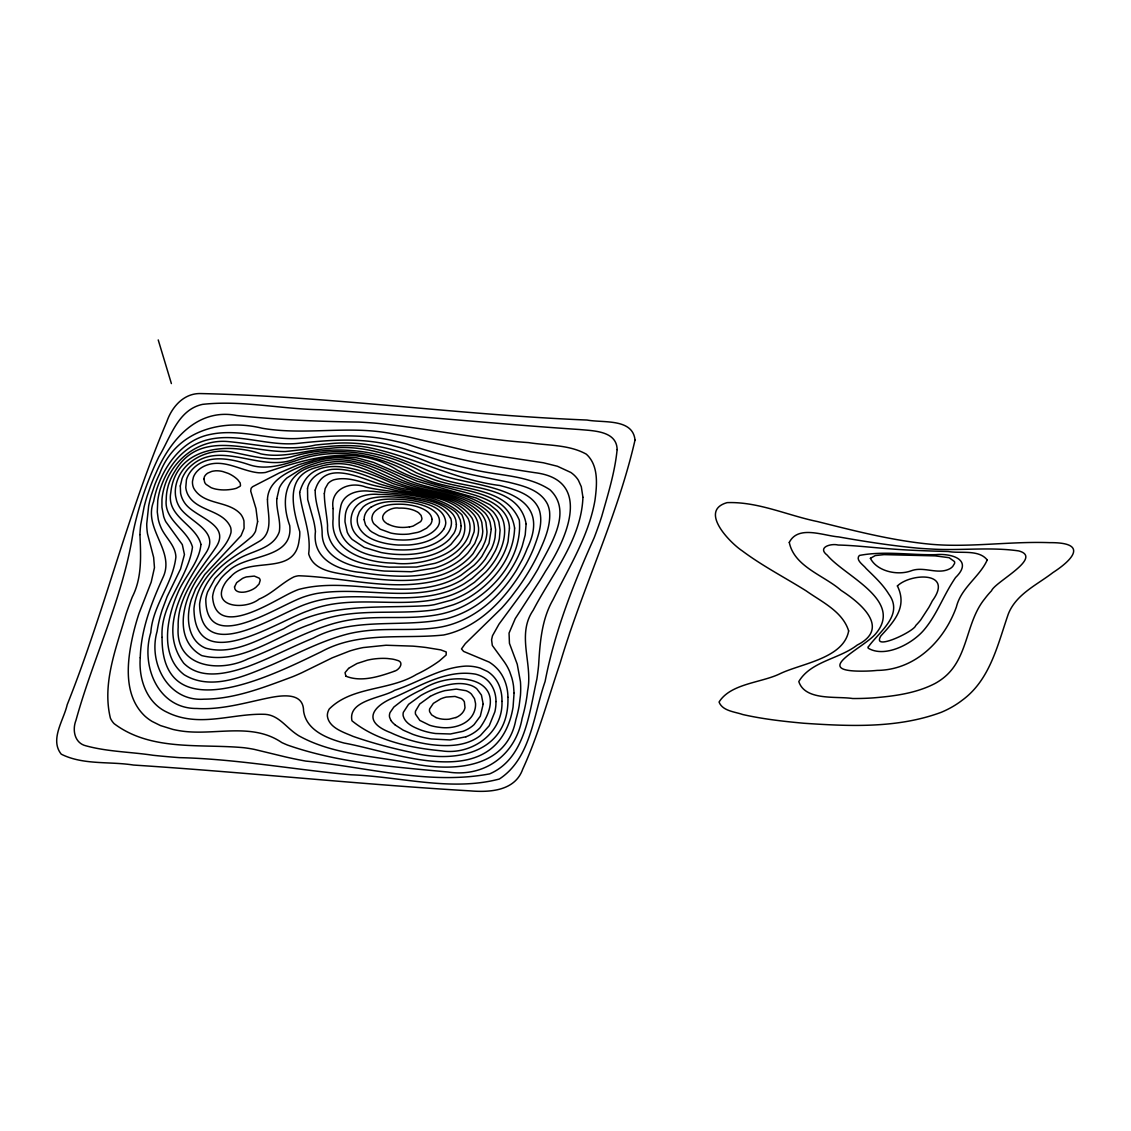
<?xml version="1.0" encoding="UTF-8"?>
<svg xmlns="http://www.w3.org/2000/svg" width="1131" height="1131" viewBox="0 0 1131 1131"><rect width="100%" height="100%" fill="white"/><g stroke="black" fill="none" stroke-linecap="round" stroke-linejoin="round"><path stroke-width="1.5" d="M443.649 529.294C436.693 539.459 423.856 543.262 412.193 544.675A60.607 43.826 -16.8 0 1 408.206 545.015L398.352 545.043A77.007 55.673 -16.8 0 1 386.095 543.502C375.124 541.226 362.174 536.561 358.032 525.053A31.173 22.535 -16.8 0 1 357.269 520.868A28.77 20.796 -16.8 0 1 357.552 516.881L359.361 511.848L362.938 507.197A18.124 13.105 -16.8 0 1 365.963 504.808C376.863 498.262 390.28 498.813 402.509 499.45A111.022 80.259 -16.8 0 1 412.645 500.68C425.171 503.111 444.723 507.027 445.784 522.819A20.429 14.774 -16.8 0 1 443.649 529.294M348.574 668.407L345.04 672.634L345.86 676.112M230.399 577.079C248.933 555.024 294.724 577.291 299.093 540.392A60.466 43.713 -16.8 0 0 299.757 531.655C292.491 507.565 283.994 474.681 318.221 467.046A47.926 34.651 -16.8 0 1 331.892 464.035C356.477 461.109 377.443 476.264 399.71 483.729C426.712 493.936 460.43 491.971 481.594 513.983A47.983 34.679 -16.8 0 1 485.962 522.494L487.009 531.966A56.564 40.9 -16.8 0 1 485.001 541.777L482.23 547.941L476.292 556.537A65.754 47.544 -16.8 0 1 468.517 564.426L459.2 571.268A60.508 43.756 -16.8 0 1 444.935 578.28C397.052 593.521 347.358 577.347 298.768 575.764A14.406 10.419 -16.8 0 0 293.848 576.923C281.577 583.073 272.048 593.761 259.183 599.048C244.932 610.556 209.306 607.375 225.507 582.507A30.919 22.351 -16.8 0 1 230.399 577.079M349.027 668.053L357.014 663.515L367.349 660.179A52.577 38.016 -16.8 0 1 372.537 659.175A51.347 37.125 -16.8 0 1 375.874 658.751A53.581 38.737 -16.8 0 1 387.184 658.482L392.075 659.048A28.317 20.471 -16.8 0 1 396.5 660.122C405.336 661.791 399.003 670.33 394.125 671.291M371.293 507.084C380.822 501.09 392.726 501.061 403.583 501.655A85.108 61.526 -16.8 0 1 412.688 502.814L416.83 503.648A65.98 47.7 -16.8 0 1 423.036 505.401C430.459 507.89 440.058 512.951 439.478 522.084A16.527 11.946 -16.8 0 1 437.612 527.004C431.505 535.401 420.633 538.413 410.779 539.628A54.853 39.656 -16.8 0 1 402.565 540.024L398.112 539.869A64.594 46.71 -16.8 0 1 389.262 538.724L378.998 535.769L372.141 532.135A36.814 26.621 -16.8 0 1 369.766 530.283L365.567 525.053L364.097 519.695M430.218 696.385L419.7 704.019L415.515 711.145A14.18 10.25 -16.8 0 0 415.501 714.142L419.841 720.433L429.653 725.254A49.976 36.135 -16.8 0 0 439.139 727.261C453.234 729.495 471.881 724.391 475.176 708.416A32.643 23.595 -16.8 0 0 475.529 703.355L474.497 698.689L471.401 694.052A21.376 15.452 -16.8 0 0 466.029 690.688L456.373 689.09L444.879 690.645A47.191 34.114 -16.8 0 0 430.232 696.399M393.857 671.432C379.012 676.621 361.256 682.361 346.029 676.239M455.864 717.506L449.148 719.189A24.811 17.94 -16.8 0 1 436.071 717.535M465.915 736.79L450.011 739.943L431.321 738.967A98.369 71.112 -16.8 0 1 412.843 734.344L403.286 730.202L395.242 724.999M409.479 526.933L410.977 526.622A20.273 14.661 -16.8 0 0 413.225 526.014L420.534 521.688A7.988 5.768 -16.8 0 0 421.326 520.529A7.747 5.598 -16.8 0 0 421.934 518.465L421.085 515.383L418.753 512.88A20.655 14.929 -16.8 0 0 417.042 511.749L414.512 510.519A34.75 25.122 -16.8 0 0 398.946 508.13C390.662 506.419 375.577 515.906 386.434 523.229A24.09 17.417 -16.8 0 0 388.583 524.473M436.029 717.577L431.646 714.891L429.681 711.795A10.306 7.45 -16.8 0 1 429.639 708.883L433.371 703.369L440.652 698.916A25.009 18.082 -16.8 0 1 446.293 697.064L455.015 696.427L461.335 698.562A14.434 10.433 -16.8 0 1 464.374 701.884L464.997 707.653A14.844 10.73 -16.8 0 1 455.92 717.605M390.817 720.277L389.559 717.139A14.081 10.179 -16.8 0 1 390.011 712.629L393.842 707.059L402.848 700.075A114.174 82.535 -16.8 0 1 408.503 696.597L410.68 695.353A132.087 95.499 -16.8 0 1 422.273 689.401C455.411 667.898 514.237 678.459 479.996 727.798A30.721 22.21 -16.8 0 1 465.915 736.804M450.364 518.139C443.522 504.313 426.231 501.542 412.532 498.87A146.86 106.173 -16.8 0 0 396.048 497.117C379.705 495.859 354.653 496.481 351.274 517.051A40.165 29.038 -16.8 0 0 351.006 522.07A40.631 29.378 -16.8 0 0 351.571 525.816A39.458 28.529 -16.8 0 0 354.455 532.447C361.326 542.343 373.64 546.174 384.908 548.351A90.155 65.174 -16.8 0 0 396.585 549.765C412.758 550.641 430.459 548.592 443.38 537.946A26.183 18.93 -16.8 0 0 450.647 518.04M158.227 339.936L171.389 383.565M409.479 526.862A30.834 22.295 -16.8 0 1 388.668 524.374M364.253 519.666A18.464 13.346 -16.8 0 1 371.138 506.971M395.285 724.971A34.948 25.264 -16.8 0 1 390.746 720.306M140.244 657.775C138.576 679.109 146.648 703.015 167.388 712.389A72.228 52.224 -16.8 0 0 180.819 717.294C208.882 724.321 237.1 713.166 265.262 714.34C277.929 715.188 285.45 726.229 294.894 733.1A98.114 70.928 -16.8 0 0 298.683 735.701C333.489 755.14 375.096 755.847 413.409 763.75C453.206 771.752 506.73 768.642 515.835 719.768A192.129 138.901 -16.8 0 0 519.143 705.871L520.444 695.466A167.713 121.243 -16.8 0 0 520.444 681.739L517.235 664.194L509.445 643.341L509.049 633.091L515.269 618.572L539.445 581.277A585.123 423.022 -16.8 0 0 545.609 571.098C566.263 539.784 593.747 479.77 534.765 472.659C491.561 466.142 448.512 458.408 407.075 444.087A255.988 185.074 -16.8 0 0 394.705 441.062C364.253 433.724 332.726 435.619 301.821 438.22C274.14 440.864 247.124 430.515 219.456 433.032A57.299 41.423 -16.8 0 0 210.748 434.332C182.953 439.507 164.476 464.77 156.389 490.303A150.296 108.661 -16.8 0 0 153.632 501.401C142.845 528.827 175.489 550.868 163.034 577.361C151.497 602.823 140.979 629.444 140.244 657.775M267.467 499.28C267.383 513.601 274.48 533.069 258.419 541.848C235.912 554.869 210.38 568.723 201.587 594.963A77.092 55.744 -16.8 0 0 199.593 604.067C200.441 667.516 277.929 613.101 307.151 603.756C353.508 587.314 404.219 607.404 450.378 590.467A67.167 48.562 -16.8 0 0 463.964 583.907L472.235 578.337L482.739 568.851A83.68 60.494 -16.8 0 0 491.151 558.191L495.307 550.825A75.48 54.571 -16.8 0 0 499.379 538.469L500.086 530.128L498.898 522.154A49.623 35.881 -16.8 0 0 492.89 511.509C468.8 490.006 433.64 491.943 405.294 479.12C377.98 465.732 347.486 451.283 316.51 461.137A83.694 60.508 -16.8 0 0 304.465 464.912C289.055 471.245 268.316 479.912 267.467 499.28M514.068 693.049L513.064 707.059A148.712 107.516 -16.8 0 1 510.731 717.549C488.578 791.615 396.741 752.638 344.121 743.053C327.509 738.571 306.289 730.485 303.575 710.989C303.504 689.585 276.218 696.286 262.533 699.198C240.974 703.963 219.188 709.858 196.893 708.487C157.845 708.883 140.612 665.523 150.805 632.597C152.657 605.255 172.986 583.596 175.899 556.933C175.404 544.803 164.532 537.055 160.475 526.283A78.845 57.002 -16.8 0 1 158.269 519.299L157.28 512.004L157.76 500.595A118.755 85.857 -16.8 0 1 160.263 489.073C165.692 471.966 176.266 455.864 191.761 446.363A43.43 31.399 -16.8 0 1 205.856 440.27C237.1 431.547 268.386 447.268 299.885 443.14C331.086 439.846 363.108 437.457 393.744 445.939A236.563 171.035 -16.8 0 1 405.35 449.148L447.819 463.13A319.861 231.247 -16.8 0 0 470.878 468.997C497.075 475.967 526.65 474.44 549.977 489.78C573.601 512.06 549.228 546.358 538.045 568.879A362.457 262.053 -16.8 0 1 529.167 583.243L498.997 624.142L492.494 635.735L491.575 639.807L492.31 645.448L503.931 661.381A103.218 74.618 -16.8 0 1 507.282 666.682A94.764 68.51 -16.8 0 1 509.827 672.012L511.749 677.568A113.086 81.757 -16.8 0 1 513.545 686.22L514.068 693.049M582.932 497.315C581.292 539.741 552.041 573.983 533.196 610.231C516.203 634.873 533.125 663.954 527.597 690.9A251.223 181.624 -16.8 0 1 525.491 704.627A263.155 190.248 -16.8 0 1 522.112 718.411C515.708 754.547 484.676 777.817 447.918 772.006C394.154 766.931 338.862 763.015 287.571 745.089A194.15 140.357 -16.8 0 1 281.831 742.586C252.227 722.285 215.936 735.447 182.982 731.234A98.397 71.14 -16.8 0 1 172.93 729.424L160.475 725.565L152.077 721.408A66.234 47.884 -16.8 0 1 145.065 716.248C122.94 695.452 126.997 661.253 133.076 634.519A377.273 272.755 -16.8 0 1 139.042 613.355L151.201 582.097L154.466 567.649L153.646 557.385L147.525 533.86A114.5 82.789 -16.8 0 1 146.733 523.851L148.656 505.939A199.791 144.443 -16.8 0 1 151.3 495.109L154.876 484.577A194.221 140.414 -16.8 0 1 159.627 473.705C175.559 431.137 221.167 418.117 262.208 428.239C305.766 435.76 350.257 424.789 393.715 434.092A316.072 228.504 -16.8 0 1 410.426 437.372L470.948 451.792L543.417 462.777L557.413 466.255L570.858 472.475A43.331 31.329 -16.8 0 1 578.393 480.265L581.306 486.74L582.932 497.315M276.812 498.743C276.035 509.869 281.11 520.67 279.315 531.754C272.882 550.005 249.824 550.641 235.757 560.58A66.305 47.94 -16.8 0 0 226.059 567.38L214.961 578.662L207.637 591.866A62.926 45.494 -16.8 0 0 205.8 599.105C205.757 656.871 279.046 604.633 304.903 596.56A66.446 48.039 -16.8 0 1 316.878 593.478C360.902 586.155 407.019 601.862 449.813 585.844A65.089 47.064 -16.8 0 0 462.367 579.638L476.702 568.723A76.965 55.645 -16.8 0 0 485.227 559.124L491.42 548.874A68.228 49.326 -16.8 0 0 495.081 537.409L495.632 529.704L494.445 522.338A49.396 35.711 -16.8 0 0 489.002 512.428C464.756 489.893 428.522 492.522 399.554 479.176C373.796 466.269 344.361 453.107 315.309 463.413A68.708 49.679 -16.8 0 0 301.949 468.503L287.09 477.833A32.841 23.751 -16.8 0 0 279.272 488.055L276.812 498.743M299.658 492.536C301.666 513.121 311.492 532.574 308.664 553.837C314.22 573.233 339.554 572.639 355.756 576.541C384.017 580.288 413.564 583.667 441.26 574.986A58.049 41.974 -16.8 0 0 457.631 567.126A59.109 42.738 -16.8 0 0 466.057 560.82A60.918 44.038 -16.8 0 0 473.111 553.61L481.014 540.095A51.842 37.479 -16.8 0 0 482.781 531.16L481.82 522.522A46.767 33.803 -16.8 0 0 478.003 514.69C459.158 493.583 427.702 494.657 402.537 486.471A163.175 117.977 -16.8 0 1 392.627 483.432C364.733 470.383 311.237 449.007 299.658 492.536M509.459 528.135L508.045 541.593A94.622 68.411 -16.8 0 1 503.238 554.727C495.265 570.547 482.456 583.794 467.23 592.785A71.041 51.362 -16.8 0 1 451.523 600.109L434.318 604.689A91.314 66.022 -16.8 0 1 428.748 605.552C379.804 608.718 327.806 601.848 283.683 628.794C259.423 639.057 233.043 655.627 205.785 648.19A31.626 22.86 -16.8 0 1 200.357 645.236C189.867 637.615 187.35 623.45 188.82 611.305A105.805 76.498 -16.8 0 1 191.21 599.854L195.677 588.657L204.711 574.562L241.03 535.712L244.084 528.29L243.957 520.995A33.661 24.345 -16.8 0 0 240.804 514.308C228.533 500.241 203.877 505.557 193.882 488.493A26.776 19.354 -16.8 0 1 192.482 483.093A25.787 18.647 -16.8 0 1 192.524 481.099L193.443 477.056A21.107 15.254 -16.8 0 1 197.048 471.358L198.858 469.619A18.958 13.713 -16.8 0 1 205.276 465.703C223.415 458.069 240.705 470.977 258.462 472.772A28.925 20.909 -16.8 0 0 265.375 472.489C308.353 458.352 355.558 443.366 397.532 470.213C421.184 482.668 447.72 487.164 473.111 494.629C489.398 499.421 508.893 508.696 509.459 528.135M526.113 523.893L525.208 534.977L522.225 546.103A147.878 106.908 -16.8 0 1 517.758 557.145C505.543 582.281 484.874 603.94 458.776 614.628A73.359 53.044 -16.8 0 1 447.409 618.544C403.187 628.638 355.134 615.999 313.273 638.096C291.134 647.172 269.913 658.383 247.463 666.71C227.331 673.595 200.809 680.24 183.773 663.247C156.884 627.238 185.442 584.077 206.252 552.451C220.248 530.326 188.41 521.914 179.362 506.872A53.539 38.708 -16.8 0 1 176.592 500.665L175.602 496.212A57.61 41.649 -16.8 0 1 175.673 486.91C179.97 460.812 209.376 446.646 233.806 452.457C252.976 456.26 272.698 462.028 292.194 456.627C335.85 443.988 382.49 449.756 422.16 471.867A248.028 179.306 -16.8 0 0 433.583 476.024C463.286 489.949 518.776 483.347 526.113 523.893M203.891 478.95L204.711 482.456A15.509 11.211 -16.8 0 0 206.167 484.436L211.016 487.617A28.204 20.386 -16.8 0 0 216.601 489.256A35.824 25.9 -16.8 0 0 231.134 489.398A25.023 18.082 -16.8 0 0 236.407 488.267L239.97 486.344A3.054 2.205 -16.8 0 0 240.507 485.524L240.182 482.937L237.878 479.883A40.32 29.152 -16.8 0 0 235.022 477.381A44.363 32.078 -16.8 0 0 228.208 473.38L222.878 471.57A22.125 15.99 -16.8 0 0 215.526 470.807L213.292 471.104A12.78 9.232 -16.8 0 0 211.568 471.486L207.864 473.069A8.695 6.291 -16.8 0 0 205.39 475.232A8.836 6.39 -16.8 0 0 204.301 477.084L203.891 478.95M491.278 529.237L488.988 543.446L481.863 556.424A71.112 51.418 -16.8 0 1 473.988 565.302L460.769 575.439A62.94 45.509 -16.8 0 1 445.147 582.861C397.49 599.388 346.51 576.683 298.584 589.477A60.197 43.529 -16.8 0 0 292.137 592.206C272.529 601.24 215.639 640.075 212.571 596.786A48.845 35.315 -16.8 0 1 215.512 586.692L220.757 578.591A49.608 35.867 -16.8 0 1 228.519 571.056C246.12 553.511 293.523 560.043 289.734 525.604C280.53 500.072 284.447 472.871 315.082 465.675A57.073 41.267 -16.8 0 1 326.562 462.72L332.387 461.929A51.475 37.21 -16.8 0 1 342.792 461.759C364.168 462.904 382.32 475.26 401.915 482.386A161.987 117.115 -16.8 0 0 408.079 484.45C433.781 493.512 464.997 492.862 485.256 513.234A48.859 35.315 -16.8 0 1 490.147 522.437L491.278 529.237M495.986 701.545L495.901 704.839A77.205 55.815 -16.8 0 1 494.869 711.809L489.228 725.734L480.421 735.518A33.294 24.076 -16.8 0 1 472.249 740.508C459.398 746.432 444.737 746.276 430.982 744.594A120.989 87.469 -16.8 0 1 424.733 743.618A136.172 98.454 -16.8 0 1 400.685 736.931L395.072 734.655A179.645 129.881 -16.8 0 1 390.69 732.676C361.425 721.578 372.226 705.97 395.27 696.936C420.591 685.796 446.901 669.128 475.656 674.175A33.266 24.048 -16.8 0 1 482.103 676.592C491.335 681.145 496.071 691.606 495.986 701.545M162.058 637.403C161.507 732.492 275.427 673.751 321.289 651.739C359.234 630.942 402.721 639.298 443.635 635C480.618 627.182 507.762 596.164 525.858 564.666A219.075 158.382 -16.8 0 0 533.634 548.394C538.172 536.235 543.53 522.352 539.091 509.388C532.687 493.936 514.633 489.511 500.015 485.538C453.602 479.7 412.391 456.104 366.967 447.212C339.611 442.645 312.297 448.908 285.125 451.552C247.576 451.566 200.031 428.833 175.036 471.062A76.031 54.967 -16.8 0 0 168.194 485.863L167.36 489.2A80.937 58.515 -16.8 0 0 166.257 499.238C163.656 520.599 187.435 529.124 192.482 547.051C188.198 578.62 160.121 603.502 162.058 637.403M139.947 534.595C140.809 555.689 142.237 577.573 132.242 597.041A632.413 457.207 -16.8 0 0 126.05 614.062C116.451 647.427 101.832 683.209 110.414 718.185A34.425 24.896 -16.8 0 0 114.118 723.656C151.144 751.55 200.441 743.633 243.872 747.718A118.868 85.942 -16.8 0 1 254.475 749.429L285.054 756.823A418.074 302.26 -16.8 0 0 305.766 761.092C366.444 766.931 428.833 785.366 489.666 773.873C525.392 758.533 529.294 712.219 536.872 679.095A534.482 386.406 -16.8 0 0 538.61 665.311C539.996 642.846 541.523 619.661 553.031 599.656C568.851 567.409 588.7 536.25 594.963 500.326C596.998 485.086 598.907 465.52 586.31 454.167C568.893 444.441 547.715 445.699 528.488 442.603C477.452 439.125 427.32 428.31 376.467 423.277A422.457 305.427 -16.8 0 0 358.767 422.075C317.995 421.495 277.307 419.799 236.747 415.515C197.586 407.768 170.428 440.044 156.446 472.037A282.425 204.188 -16.8 0 0 150.564 486.033L147.03 496.339A291.049 210.408 -16.8 0 0 144.089 506.928L140.753 524.53A188.368 136.187 -16.8 0 0 139.947 534.595M200.95 544.463C199.127 563.139 184.042 577.022 177.369 593.987C166.625 618.699 159.542 655.839 184.183 674.755C211.568 691.352 244.862 676.013 271.454 664.986C296.916 654.001 321.572 640.556 348.617 633.784A101.96 73.713 -16.8 0 1 362.655 631.211C388.795 627.592 415.43 631.649 441.443 626.927C469.167 621.569 492.819 603.205 509.247 580.797A174.584 126.22 -16.8 0 0 516.584 569.911L522.48 559.251A179.009 129.415 -16.8 0 0 527.145 548.606C557.145 486.599 475.826 487.786 439.577 474.553A266.973 193.019 -16.8 0 1 428.027 470.581C396.939 456.853 363.744 443.776 329.022 448.498C306.275 449.898 283.782 458.62 260.879 453.87C226.186 441.924 175.333 447.593 170.809 492.55C166.116 516.98 196.144 524.544 200.95 544.463M507.932 697.36C509.572 753.26 454.973 764.047 410.864 752.271C391.326 748.086 371.929 742.968 353.042 736.366C343.499 732.195 328.923 727.869 327.368 716.079A19.199 13.883 -16.8 0 1 329.262 708.996C351.981 686.121 389.516 690.9 416.392 674.472A110.386 79.806 -16.8 0 0 426.133 669.425A116.295 84.076 -16.8 0 0 434.629 664.222L436.241 663.134A95.216 68.835 -16.8 0 0 439.478 660.857L446.151 654.99L446.222 651.965L440.765 649.887L425.906 647.469A282.453 204.202 -16.8 0 0 412.928 646.14L386.039 645.236L363.221 647.568A83.425 60.311 -16.8 0 0 349.564 651.06L332.189 657.846L302.09 672.606A165.211 119.448 -16.8 0 1 292.618 676.734C264.06 687.295 234.866 699.015 203.976 699.184C168.081 701.8 148.005 662.766 157.082 631.48A226.2 163.543 -16.8 0 1 162.086 610.118L167.148 596.574L180.564 568.95L184.438 554.558L182.317 544.605L165.734 521.617A71.239 51.503 -16.8 0 1 163.656 516.429L161.931 507.239L161.959 499.492A96.616 69.853 -16.8 0 1 164.122 487.772C171.643 460.303 198.42 439.097 227.402 441.514C256.709 444.073 285.931 451.891 315.393 445.077A266.718 192.821 -16.8 0 1 328.626 443.833C363.419 440.001 397.801 449.36 429.639 462.636C455.015 472.32 481.919 476.561 508.37 482.174C522.776 485.765 540.222 489.61 547.503 504.129A49.34 35.669 -16.8 0 1 549.595 511.82C550.755 526.41 544.421 540.222 538.582 553.215A287.981 208.203 -16.8 0 1 533.365 563.478A257.91 186.459 -16.8 0 1 528.431 572.088A274.07 198.137 -16.8 0 1 517.956 587.922L511.565 596.433A226.709 163.91 -16.8 0 1 501.599 608.195L465.279 643.666L461.49 648.925L463.597 651.414L489.143 662.087A58.091 42.003 -16.8 0 1 495.01 666.512C503.606 674.26 507.876 685.937 507.932 697.36M617.13 449.573C614.896 472.291 607.955 494.417 601.749 516.316A602.738 435.76 -16.8 0 1 594.185 537.72C573.403 584.077 554.699 631.409 545.1 681.484C533.592 714.396 531.075 758.336 499.322 779.033C450.986 791.813 400.049 776.545 351.048 774.792C293.763 769.66 237.072 758.943 179.433 757.643A736.055 532.15 -16.8 0 1 153.081 755.282C130.8 751.903 107.841 751.79 86.027 745.838C74.547 743.194 72.13 729.99 75.947 720.39C93.378 657.153 123.208 597.338 133.147 532.192A423.376 306.091 -16.8 0 1 135.409 522.07A492.395 355.982 -16.8 0 1 138.166 511.523A506.773 366.387 -16.8 0 1 142.379 497.612L143.524 494.162A482.753 349.012 -16.8 0 1 149.956 476.844A438.616 317.104 -16.8 0 1 158.906 456.684C170.357 437.909 177.821 409.592 202.605 404.361C241.582 400.035 280.799 409.054 319.847 409.719C406.481 414.625 492.791 423.743 579.355 429.511C593.125 430.854 616.791 430.713 617.13 449.573M333.108 508.54L333.051 510.972A301.51 217.986 -16.8 0 0 333.122 518.662C329.474 552.225 367.759 562.927 394.252 563.139C421.368 566.928 478.526 552.225 461.858 514.732C436.707 490.628 397.801 494.77 365.85 487.093C349.649 480.788 329.757 489.398 333.108 508.54M987.222 559.958C979.729 576.782 961.081 587.696 956.388 606.951C944.201 640.909 915.163 670.061 877.189 670.4A112.252 81.163 -16.8 0 1 863.844 671.135C809.216 671.899 863.434 648.303 875.634 633.841C904.164 600.405 844.8 576.315 827.27 555.208C816.836 547.305 831.031 543.177 838.099 545.029C854.838 545.411 871.478 547.489 888.16 548.691C908.136 550.359 928.169 550.938 948.202 551.504C960.53 553.752 978.711 549.129 987.222 559.958M324.328 493.611C324.385 504.327 326.845 514.874 327.566 525.547C326.096 552.069 353.763 563.563 375.959 565.557A161.125 116.493 -16.8 0 0 389.248 567.14L416.434 567.041L434.983 563.323A48.789 35.273 -16.8 0 0 444.144 559.661A49.411 35.725 -16.8 0 0 456.783 551.461C463.484 545.679 469.436 537.889 470.001 528.757A40.674 29.406 -16.8 0 0 468.22 518.691C451.99 493.173 415.883 496.311 389.969 488.96A314.998 227.727 -16.8 0 1 379.564 486.641C364.479 483.997 349.14 475.6 333.603 479.883A11.381 8.228 -16.8 0 0 328.061 483.517L325.191 488.55L324.328 493.611M432.042 519.355L432.028 520.218A12.441 8.991 -16.8 0 1 431.307 522.904A12.639 9.133 -16.8 0 1 430.317 524.6L426.585 528.191L420.633 531.33A27.017 19.538 -16.8 0 1 417.466 532.418L408.885 534.058A46.173 33.379 -16.8 0 1 398.465 534.157A51.192 37.012 -16.8 0 1 390.76 533.026L380.186 529.167L373.951 523.837A18.831 13.614 -16.8 0 1 371.901 517.842L372.396 515.552A13.204 9.557 -16.8 0 1 374.941 511.382C382.193 504.44 393.178 503.931 402.664 504.256A62.587 45.254 -16.8 0 1 408.687 504.85L412.221 505.458A53.129 38.412 -16.8 0 1 418.951 507.268C424.535 509.275 431.378 512.725 432.042 519.355M514.605 528.064C513.799 557.427 492.975 582.96 468.701 597.606A72.794 52.62 -16.8 0 1 453.347 604.774L442.136 608.195A83.213 60.155 -16.8 0 1 433.569 609.962C392.825 615.589 349.974 606.273 311.195 624.058C275.837 635.848 240.917 665.311 201.742 655.584C170.018 638.054 184.551 591.64 204.428 569.529C212.897 557.102 226.836 547.644 230.964 532.701A24.444 17.672 -16.8 0 0 230.568 527.23C222.793 509.402 196.865 511.749 187.902 494.671A38.284 27.681 -16.8 0 1 185.781 487.503L186.431 479.813A31.767 22.959 -16.8 0 1 190.969 471.09C205.036 453.305 230.441 458.366 249.117 464.7C264.216 469.888 279.908 465.689 294.527 461.165C333.051 447.042 375.563 452.909 410.652 473.366A210.38 152.091 -16.8 0 0 422.089 477.932C451.425 492.423 508.328 486.655 514.605 528.064M180.296 485.948L180.592 493.173A47.742 34.524 -16.8 0 0 184.763 503.041C194.829 517.899 232.265 523.964 215.413 548.054C198.943 572.229 177.143 595.768 178.175 627.154C175.051 667.827 219.994 672.747 247.887 658.921C277.18 648.035 304.324 631.791 334.507 623.294A110.117 79.608 -16.8 0 1 349.889 619.944C380.652 614.741 412.363 620.806 442.871 613.596A77.587 56.098 -16.8 0 0 458.069 608.662C491.971 594.044 522.776 558.884 519.327 520.203C504.893 485.439 457.292 490.727 427.787 477.126A229.197 165.706 -16.8 0 1 416.378 472.786C380.101 452.471 337.066 445.176 296.958 458.112C261.105 475.006 217.548 436 187.633 469.294A41.324 29.873 -16.8 0 0 182.091 478.526L180.296 485.948M789.282 542.413C794.287 566.9 824.131 575.396 841.111 590.424C860.224 602.752 891.016 627.988 857.199 645.066C839.287 659.062 810.814 661.211 798.797 681.569C805.145 701.079 836.53 696.017 852.675 698.52A217.689 157.379 -16.8 0 0 873.302 697.884C894.437 696.116 916.209 693.317 935.252 683.378A48.548 35.103 -16.8 0 0 946.689 675.15C968.433 654.792 966.284 621.428 984.719 598.822A92.063 66.559 -16.8 0 1 991.548 590.75C994.842 581.942 1043.814 557.569 1018.692 550.91C989.837 546.768 960.587 550.811 931.576 549.044A293.763 212.388 -16.8 0 1 917.807 548.153C891.256 545.651 864.876 541.551 838.637 536.9C823.41 535.769 798.175 524.784 789.282 542.413M897.392 585.943C907.585 606.626 894.494 621.159 880.936 635.82C870.799 652.163 914.498 631.381 915.714 625.542A67.733 48.972 -16.8 0 0 920.747 619.873L928.834 607.432A219.711 158.835 -16.8 0 0 932.326 600.872C954.097 571.197 910.808 572.979 897.392 585.943M456.373 524.445L456.203 526.693A27.625 19.976 -16.8 0 1 453.955 533.252L449.77 538.851A35.174 25.433 -16.8 0 1 441.938 545.184C427.914 553.695 410.906 555.293 394.846 554.303A103.798 75.042 -16.8 0 1 381.062 552.494L364.239 547.446L352.179 539.416A44.703 32.318 -16.8 0 1 347.245 532.206L345.012 521.957A60.551 43.77 -16.8 0 1 345.195 517.319C345.464 499.916 363.673 492.946 378.503 494.431A130.857 94.608 -16.8 0 1 384.681 494.572L387.679 494.699A217.025 156.898 -16.8 0 1 409.012 496.763C424.379 499.45 442.065 501.697 452.867 514.167A33.251 24.048 -16.8 0 1 455.793 520.104L456.373 524.445M234.513 586.918C234.541 593.04 242.882 592.8 247.138 591.527A18.591 13.431 -16.8 0 0 255.832 587.399L259.098 583.992L260.187 580.344A6.942 5.019 -16.8 0 0 259.169 578.153L254.305 576.089L246.402 576.909A18.76 13.558 -16.8 0 0 242.543 578.393L236.69 582.606L234.513 586.918M257.628 521.589L255.549 531.188A24.684 17.842 -16.8 0 1 252.001 536.419C231.219 554.558 204.513 569.77 196.101 597.917A91.144 65.895 -16.8 0 0 193.952 608.747C195.027 677.412 276.869 621.386 308.678 610.641C354.342 592.276 404.997 611.489 450.958 595.203A69.132 49.976 -16.8 0 0 465.59 588.276L474.497 582.295L485.736 572.102A91.526 66.163 -16.8 0 0 494.756 560.665C502.065 549.383 506.957 535.302 503.521 521.858A49.524 35.796 -16.8 0 0 496.947 510.477L489.765 504.61L476.321 498.05L417.169 481.184L373.513 462.409L356.845 457.843L338.353 456.373L318.08 458.96L298.259 464.841L279.527 472.843L252.51 486.768L251.096 488.309L250.714 491.108L255.988 508.625L257.628 521.589M848.66 630.928C843.599 658.398 801.639 663.43 780.319 673.581C761.615 682.87 730.711 683.308 719.047 702.054C722.582 711.088 734.768 711.71 742.784 714.538C762.888 719.076 783.415 721.38 803.915 723.26C849.664 726.328 897.505 728.52 941.218 712.318A71.804 51.913 -16.8 0 0 962.255 700.202C990.191 679.773 997.613 644.811 1008.301 614.034C1016.119 594.128 1036.986 584.897 1052.904 572.597C1075.058 558.247 1086.849 542.286 1049.667 542.654C1015.497 541.41 981.411 545.99 947.227 545.184A240.663 173.99 -16.8 0 1 931.831 544.35C892.995 540.816 855.093 530.976 817.36 521.532C787.402 515.397 758.138 501.514 727.12 502.631C698.393 510.689 730.089 542.866 742.304 550.91C762.435 565.981 784.872 577.517 806.134 590.849C821.7 601.918 842.581 611.376 848.66 630.928M483.177 704.118L480.293 716.177L474.059 724.646A26.267 18.987 -16.8 0 1 462.961 731.333L450.364 733.991L435.633 733.524A71.691 51.828 -16.8 0 1 429.921 732.563A69.839 50.499 -16.8 0 1 426.415 731.729A73.982 53.482 -16.8 0 1 420.944 730.046C413.988 727.332 405.35 723.854 403.202 715.951A15.24 11.013 -16.8 0 1 403.343 712.332L408.56 704.359L420.873 695.452A74.547 53.906 -16.8 0 1 439.026 687.309C449.29 684.043 460.741 681.753 471.189 685.485A25.532 18.464 -16.8 0 1 476.745 688.708L481.424 695.07L483.177 704.118M501.966 701.39C503.21 733.241 471.655 755.536 441.585 750.843C410.383 747.93 376.581 740.862 351.967 720.786C347.556 700.16 382.363 698.11 394.677 690.306C418.456 682.474 440.454 667.446 466 666.088A40.249 29.095 -16.8 0 1 480.237 668.11L487.419 671.418A42.695 30.876 -16.8 0 1 491.674 674.67C499.068 681.385 502.221 691.606 501.966 701.39M461.123 525.788L461.038 527.258A31.442 22.733 -16.8 0 1 458.847 534.595L450.93 544.421A40.758 29.463 -16.8 0 1 438.771 552.239C425.086 558.474 409.676 559.647 394.832 558.785A119.024 86.041 -16.8 0 1 379.111 556.876C360.902 554.402 338.72 544.082 339.173 522.678A99.938 72.257 -16.8 0 1 339.767 511.693L339.922 510.717A76.116 55.023 -16.8 0 1 340.502 507.833C342.241 493.809 357.693 489.666 369.724 491.207A128.708 93.053 -16.8 0 1 373.216 491.377C400.869 494.657 431.816 494.077 454.931 511.481A38.878 28.105 -16.8 0 1 457.815 514.93L460.317 520.119L461.123 525.788M868.255 646.989L868.184 648.176C885.078 658.299 912.349 643.836 924.098 629.826C935.86 615.9 942.335 598.596 951.878 583.228A167.685 121.229 -16.8 0 1 955.539 577.545C973.579 560.085 952.274 553.144 935.705 554.657C910.384 555.25 884.301 550.67 859.376 555.448C855.05 560.043 863.66 565.076 866.12 568.511C874.235 576.485 882.774 584.289 888.782 594.058C904.249 615.179 879.056 631.663 868.255 646.989M315.21 490.119C314.913 504.44 321.755 517.842 322.123 532.178C321.501 558.304 350.087 566.942 371.208 569.388A193.585 139.961 -16.8 0 0 384.314 571.042L411.203 571.735L434.346 568.073A52.097 37.662 -16.8 0 0 444.299 564.44A53.199 38.454 -16.8 0 0 459.016 555.363L469.676 543.516L474.073 531.938A43.939 31.767 -16.8 0 0 474.087 524.826A43.19 31.216 -16.8 0 0 472.037 518.154C454.761 492.72 418.626 495.887 392.245 487.489A216.926 156.827 -16.8 0 1 383.296 485.086C362.782 479.714 324.611 457.815 315.21 490.119M635.014 440.086C617.512 516.499 582.437 588.007 560.128 663.148C548.054 698.576 538.398 735.051 522.734 769.137C515.1 790.951 489.949 792.492 470.411 790.894C357.976 784.25 245.922 772.289 133.515 765.051C109.707 761.234 83.369 765.263 61.258 754.179C49.538 739.589 63.704 720.221 67.181 704.74C104.335 611.786 127.52 513.912 166.766 421.792C171.884 406.792 183.971 392.853 201.148 393.574C329.955 396.401 458.309 414.865 587.046 420.039C602.936 423.079 632.879 418.018 635.014 440.086M307.505 488.352L307.703 499.563L313.4 519.85A146.182 105.692 -16.8 0 1 315.45 531.513C311.887 559.265 337.83 570.505 361.524 572.512A250.63 181.2 -16.8 0 0 375.054 574.449C396.048 576.739 417.82 577.729 438.248 571.424A55.532 40.151 -16.8 0 0 467.937 552.918L474.737 543.544L477.777 535.741A47.7 34.481 -16.8 0 0 478.554 527.682L477.734 522.522A45.198 32.672 -16.8 0 0 474.455 515.383C458.861 496.184 431.448 495.675 409.252 489.709C382.575 486.316 359.502 467.442 332.09 469.365A29.081 21.022 -16.8 0 0 327.057 470.355C318.122 472.602 309.3 478.809 307.505 488.352M870.389 558.304C877.02 571.367 897.59 575.891 911.303 570.759C923.985 566.009 937.981 575.241 950.111 568.61A12.243 8.85 -16.8 0 0 952.726 566.461L954.55 563.478A5.712 4.128 -16.8 0 0 954.479 561.556L949.079 557.682L935.295 555.886L884.046 554.628L875.295 555.561L870.389 558.304"/></g></svg>
